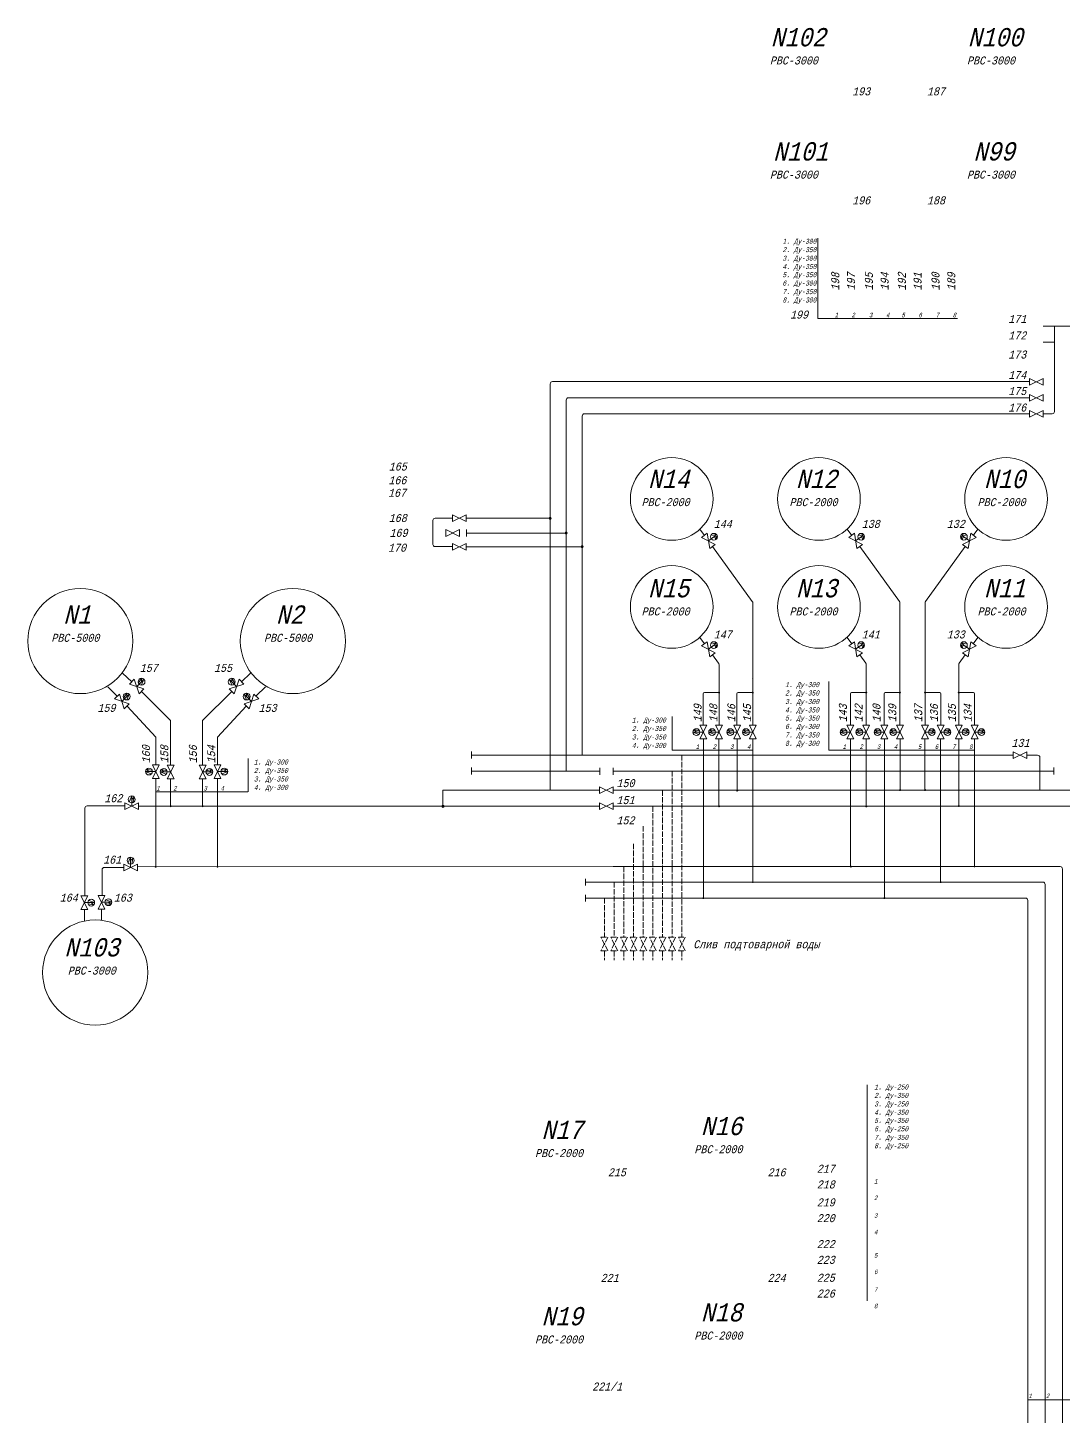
# Model space of a CAD drawing. Extents: x 25 to 789, y 11 to 578.
# Drawn here: x 35.1 to 261.6, y 263.6 to 567.3 of the extents above; entities that cross this region are included whole.
import ezdxf

# ---------------------------------------------------------------- set-up
doc = ezdxf.new("R2010")
doc.units = 0
doc.header["$MEASUREMENT"] = 0
doc.linetypes.add('ACAD_ISO02W100', pattern=[15, 12, -3])
doc.layers.add('A76', color=2, linetype='CONTINUOUS')
doc.layers.add('Надписи', color=4, linetype='CONTINUOUS', lineweight=5)
doc.layers.add('Общие трубы', color=254, linetype='CONTINUOUS', lineweight=30)
doc.styles.get("Standard").update_dxf_attribs({"font": 'COUR.TTF', "width": 0.8, "oblique": 7, "height": 2})

msp = doc.modelspace()

# ---------------------------------------------------------------- hatches: boundary and pattern name
at = {"layer": 'A76', "lineweight": 20}
h = msp.add_hatch(color=256, dxfattribs=at)
edge = h.paths.add_edge_path()
edge.add_arc((149.32, 460.01), 0.25, 0, 360)
h = msp.add_hatch(color=256, dxfattribs=at)
edge = h.paths.add_edge_path()
edge.add_arc((152.82, 456.76), 0.25, 0, 360)
h = msp.add_hatch(color=256, dxfattribs=at)
edge = h.paths.add_edge_path()
edge.add_arc((156.32, 453.76), 0.25, 0, 360)
h = msp.add_hatch(color=256, dxfattribs=at)
edge = h.paths.add_edge_path()
edge.add_arc((186.27, 421.87), 0.0987, 0, 360)
for points in [[(186.37, 421.87, 1), (186.17, 421.87, 1)], [(193.73, 421.87, 1), (193.54, 421.87, 1)], [(218.57, 421.87, 1), (218.37, 421.87, 1)], [(225.93, 421.87, 1), (225.73, 421.87, 1)]]:
    msp.add_hatch(color=256, dxfattribs=at).paths.add_polyline_path(points)
h = msp.add_hatch(color=256, dxfattribs=at)
edge = h.paths.add_edge_path()
edge.add_arc((193.63, 421.87), 0.0987, 0, 360)
h = msp.add_hatch(color=256, dxfattribs=at)
edge = h.paths.add_edge_path()
edge.add_arc((218.47, 421.87), 0.0987, 0, 360)
h = msp.add_hatch(color=256, dxfattribs=at)
edge = h.paths.add_edge_path()
edge.add_arc((225.83, 421.87), 0.0987, 0, 360)
h = msp.add_hatch(color=256, dxfattribs=at)
edge = h.paths.add_edge_path()
edge.add_arc((190.24, 400.44), 0.0987, 0, 360)
h = msp.add_hatch(color=256, dxfattribs=at)
edge = h.paths.add_edge_path()
edge.add_arc((225.85, 400.55), 0.0987, 0, 360)
h = msp.add_hatch(color=256, dxfattribs=at)
edge = h.paths.add_edge_path()
edge.add_arc((66.31, 397.01), 0.0987, 0, 360)
h = msp.add_hatch(color=256, dxfattribs=at)
edge = h.paths.add_edge_path()
edge.add_arc((73.31, 397.01), 0.0987, 0, 360)
h = msp.add_hatch(color=256, dxfattribs=at)
edge = h.paths.add_edge_path()
edge.add_arc((125.86, 397.03), 0.25, 0, 360)
h = msp.add_hatch(color=256, dxfattribs=at)
edge = h.paths.add_edge_path()
edge.add_arc((186.26, 397.01), 0.0987, 0, 360)
h = msp.add_hatch(color=256, dxfattribs=at)
edge = h.paths.add_edge_path()
edge.add_arc((218.46, 396.98), 0.0987, 0, 360)
h = msp.add_hatch(color=256, dxfattribs=at)
edge = h.paths.add_edge_path()
edge.add_arc((63.04, 383.77), 0.0987, 0, 360)
h = msp.add_hatch(color=256, dxfattribs=at)
edge = h.paths.add_edge_path()
edge.add_arc((76.55, 383.77), 0.0987, 0, 360)
h = msp.add_hatch(color=256, dxfattribs=at)
edge = h.paths.add_edge_path()
edge.add_arc((215.07, 383.82), 0.0987, 0, 360)
h = msp.add_hatch(color=256, dxfattribs=at)
edge = h.paths.add_edge_path()
edge.add_arc((193.65, 380.42), 0.0987, 0, 360)
h = msp.add_hatch(color=256, dxfattribs=at)
edge = h.paths.add_edge_path()
edge.add_arc((182.84, 376.91), 0.0987, 0, 360)
h = msp.add_hatch(color=256, dxfattribs=at)
edge = h.paths.add_edge_path()
edge.add_arc((222.44, 376.93), 0.0987, 0, 360)

# ---------------------------------------------------------------- linework, layer by layer
for p, q in [((257.14, 502.04), (296.45, 502.04)), ((259.64, 502.04), (259.64, 483.34)), ((259.64, 498.54), (257.14, 498.54)), ((149.34, 489.39), (149.34, 400.58)), ((149.84, 489.89), (254.14, 489.89)), ((254.14, 486.35), (153.33, 486.35)), ((152.83, 485.85), (152.83, 404.74)), ((254.14, 482.85), (156.83, 482.85)), ((259.14, 482.84), (257.14, 482.84)), ((156.33, 482.35), (156.33, 408.18)), ((123.68, 459.51), (123.68, 454.3)), ((127.97, 460.01), (124.18, 460.01)), ((131.01, 460.01), (149.32, 460.01)), ((131, 456.01), (131, 457.51)), ((131, 456.76), (152.82, 456.76)), ((182.08, 457.63), (183.08, 456.25)), ((183.94, 455.06), (185.15, 455.95)), ((214.28, 457.63), (215.28, 456.25)), ((216.14, 455.06), (217.35, 455.95)), ((241.02, 455.06), (239.82, 455.95)), ((242.88, 457.63), (241.88, 456.25)), ((127.97, 453.8), (124.18, 453.8)), ((131, 453.76), (156.32, 453.76)), ((184.84, 453.84), (193.54, 441.83)), ((217.03, 453.84), (225.74, 441.83)), ((240.13, 453.84), (231.42, 441.83)), ((193.64, 441.53), (193.64, 414.73)), ((225.84, 441.53), (225.84, 414.73)), ((231.33, 441.53), (231.33, 414.73)), ((182.08, 433.93), (183.08, 432.55)), ((183.94, 431.36), (185.15, 432.25)), ((214.28, 433.93), (215.28, 432.55)), ((216.14, 431.36), (217.35, 432.25)), ((241.02, 431.36), (239.82, 432.25)), ((242.88, 433.93), (241.88, 432.55)), ((184.84, 430.14), (186.17, 428.3)), ((217.03, 430.14), (218.37, 428.3)), ((240.13, 430.14), (238.8, 428.3)), ((55.8, 426.15), (57.82, 424.26)), ((83.8, 426.15), (81.79, 424.26)), ((186.26, 428.01), (186.26, 414.73)), ((218.46, 428.01), (218.46, 414.73)), ((238.7, 428.01), (238.7, 414.73)), ((52.55, 423.15), (54.55, 421.15)), ((59.94, 422.14), (66.3, 415.78)), ((79.67, 422.14), (73.3, 415.78)), ((87.05, 423.15), (85.05, 421.15)), ((182.81, 421.63), (182.81, 414.73)), ((186.26, 421.88), (183.06, 421.88)), ((190.18, 421.63), (190.18, 414.73)), ((193.63, 421.88), (190.43, 421.88)), ((215.01, 421.63), (215.01, 414.73)), ((218.46, 421.88), (215.26, 421.88)), ((222.38, 421.63), (222.38, 414.73)), ((225.83, 421.88), (222.63, 421.88)), ((231.34, 421.88), (234.54, 421.88)), ((234.79, 421.63), (234.79, 414.73)), ((238.7, 421.88), (241.9, 421.88)), ((242.15, 421.63), (242.15, 414.73)), ((56.8, 418.9), (63.06, 412.11)), ((82.8, 418.9), (76.55, 412.11)), ((66.3, 415.78), (66.3, 408.28)), ((73.3, 415.78), (73.3, 408.28)), ((181.81, 412.73), (180.56, 413.23)), ((180.56, 413.23), (181.31, 413.23)), ((181.31, 413.23), (180.81, 413.73)), ((180.81, 413.73), (182.06, 413.48)), ((182.81, 413.23), (181.31, 413.23)), ((183.56, 411.73), (182.06, 414.73)), ((182.06, 414.73), (183.56, 414.73)), ((183.56, 414.73), (182.06, 411.73)), ((185.25, 412.73), (184, 413.23)), ((184, 413.23), (184.75, 413.23)), ((184.75, 413.23), (184.25, 413.73)), ((184.25, 413.73), (185.5, 413.48)), ((186.25, 413.23), (184.75, 413.23)), ((187, 411.73), (185.5, 414.73)), ((185.5, 414.73), (187, 414.73)), ((187, 414.73), (185.5, 411.73)), ((189.23, 412.73), (187.98, 413.23)), ((187.98, 413.23), (188.73, 413.23)), ((188.73, 413.23), (188.23, 413.73)), ((188.23, 413.73), (189.48, 413.48)), ((190.23, 413.23), (188.73, 413.23)), ((190.98, 411.73), (189.48, 414.73)), ((189.48, 414.73), (190.98, 414.73)), ((190.98, 414.73), (189.48, 411.73)), ((192.65, 412.73), (191.4, 413.23)), ((191.4, 413.23), (192.15, 413.23)), ((192.15, 413.23), (191.65, 413.73)), ((191.65, 413.73), (192.9, 413.48)), ((193.65, 413.23), (192.15, 413.23)), ((194.4, 411.73), (192.9, 414.73)), ((192.9, 414.73), (194.4, 414.73)), ((194.4, 414.73), (192.9, 411.73)), ((214, 412.73), (212.75, 413.23)), ((212.75, 413.23), (213.5, 413.23)), ((213.5, 413.23), (213, 413.73)), ((213, 413.73), (214.25, 413.48)), ((215, 413.23), (213.5, 413.23)), ((215.75, 411.73), (214.25, 414.73)), ((214.25, 414.73), (215.75, 414.73)), ((215.75, 414.73), (214.25, 411.73)), ((217.45, 412.73), (216.2, 413.23)), ((216.2, 413.23), (216.95, 413.23)), ((216.95, 413.23), (216.45, 413.73)), ((216.45, 413.73), (217.7, 413.48)), ((218.45, 413.23), (216.95, 413.23)), ((219.2, 411.73), (217.7, 414.73)), ((217.7, 414.73), (219.2, 414.73)), ((219.2, 414.73), (217.7, 411.73)), ((221.43, 412.73), (220.18, 413.23)), ((220.18, 413.23), (220.93, 413.23)), ((220.93, 413.23), (220.43, 413.73)), ((220.43, 413.73), (221.68, 413.48)), ((222.43, 413.23), (220.93, 413.23)), ((223.18, 411.73), (221.68, 414.73)), ((221.68, 414.73), (223.18, 414.73)), ((223.18, 414.73), (221.68, 411.73)), ((224.85, 412.73), (223.6, 413.23)), ((223.6, 413.23), (224.35, 413.23)), ((224.35, 413.23), (223.85, 413.73)), ((223.85, 413.73), (225.1, 413.48)), ((225.85, 413.23), (224.35, 413.23)), ((226.6, 411.73), (225.1, 414.73)), ((225.1, 414.73), (226.6, 414.73)), ((226.6, 414.73), (225.1, 411.73)), ((230.56, 411.73), (232.06, 414.73)), ((232.06, 414.73), (230.56, 414.73)), ((230.56, 414.73), (232.06, 411.73)), ((231.31, 413.23), (232.81, 413.23)), ((233.31, 413.73), (232.06, 413.48)), ((232.31, 412.73), (233.56, 413.23)), ((232.81, 413.23), (233.31, 413.73)), ((233.56, 413.23), (232.81, 413.23)), ((233.98, 411.73), (235.48, 414.73)), ((235.48, 414.73), (233.98, 414.73)), ((233.98, 414.73), (235.48, 411.73)), ((234.73, 413.23), (236.23, 413.23)), ((236.73, 413.73), (235.48, 413.48)), ((235.73, 412.73), (236.98, 413.23)), ((236.23, 413.23), (236.73, 413.73)), ((236.98, 413.23), (236.23, 413.23)), ((237.96, 411.73), (239.46, 414.73)), ((239.46, 414.73), (237.96, 414.73)), ((237.96, 414.73), (239.46, 411.73)), ((238.71, 413.23), (240.21, 413.23)), ((240.71, 413.73), (239.46, 413.48)), ((239.71, 412.73), (240.96, 413.23)), ((240.21, 413.23), (240.71, 413.73)), ((240.96, 413.23), (240.21, 413.23)), ((241.41, 411.73), (242.91, 414.73)), ((242.91, 414.73), (241.41, 414.73)), ((241.41, 414.73), (242.91, 411.73)), ((242.16, 413.23), (243.66, 413.23)), ((244.16, 413.73), (242.91, 413.48)), ((243.16, 412.73), (244.41, 413.23)), ((243.66, 413.23), (244.16, 413.73)), ((244.41, 413.23), (243.66, 413.23)), ((63.06, 412.11), (63.06, 406.22)), ((76.55, 412.11), (76.55, 406.11)), ((182.06, 411.73), (183.56, 411.73)), ((182.84, 376.92), (182.84, 411.73)), ((185.5, 411.73), (187, 411.73)), ((186.25, 411.73), (186.25, 397.06)), ((189.48, 411.73), (190.98, 411.73)), ((190.24, 411.73), (190.24, 400.54)), ((192.9, 411.73), (194.4, 411.73)), ((193.65, 411.73), (193.65, 380.32)), ((214.25, 411.73), (215.75, 411.73)), ((215.01, 411.73), (215.01, 383.85)), ((217.7, 411.73), (219.2, 411.73)), ((218.45, 411.73), (218.45, 397.05)), ((221.68, 411.73), (223.18, 411.73)), ((222.44, 411.73), (222.44, 376.98)), ((225.1, 411.73), (226.6, 411.73)), ((225.85, 411.73), (225.85, 400.54)), ((232.06, 411.73), (230.56, 411.73)), ((231.31, 411.73), (231.31, 400.54)), ((235.48, 411.73), (233.98, 411.73)), ((234.73, 411.73), (234.73, 380.46)), ((239.46, 411.73), (237.96, 411.73)), ((238.71, 411.73), (238.71, 397.05)), ((242.91, 411.73), (241.41, 411.73)), ((242.15, 411.73), (242.15, 383.85)), ((66.3, 408.28), (66.3, 406.78)), ((66.3, 408.28), (66.3, 406.78)), ((73.3, 408.28), (73.3, 406.78)), ((73.3, 408.28), (73.3, 406.78)), ((132.1, 408.96), (132.1, 407.46)), ((250.6, 408.21), (132.1, 408.21)), ((253.64, 408.19), (255.95, 408.19)), ((256.45, 407.69), (256.45, 400.53)), ((63.81, 403.11), (62.31, 406.11)), ((62.31, 406.11), (63.81, 406.11)), ((63.81, 406.11), (62.31, 403.11)), ((66.3, 406.78), (66.3, 406.28)), ((66.3, 406.78), (66.3, 406.28)), ((66.3, 406.28), (66.3, 406.08)), ((66.3, 406.28), (66.3, 406.08)), ((66.3, 406.08), (66.3, 406.03)), ((66.3, 406.08), (66.3, 406.03)), ((73.3, 406.78), (73.3, 406.28)), ((73.3, 406.78), (73.3, 406.28)), ((73.3, 406.28), (73.3, 406.08)), ((73.3, 406.28), (73.3, 406.08)), ((73.3, 406.08), (73.3, 406.03)), ((73.3, 406.08), (73.3, 406.03)), ((75.8, 403.11), (77.3, 406.11)), ((77.3, 406.11), (75.8, 406.11)), ((75.8, 406.11), (77.3, 403.11)), ((132.1, 405.46), (132.1, 403.96)), ((132.36, 404.71), (132.1, 404.71)), ((160.19, 404.71), (132.36, 404.71)), ((160.19, 405.41), (160.19, 403.91)), ((163.08, 405.41), (163.08, 403.91)), ((259.52, 404.71), (163.08, 404.71)), ((259.53, 405.49), (259.53, 403.99)), ((62.31, 403.11), (63.81, 403.11)), ((63.06, 403.11), (63.05, 383.75)), ((66.3, 403.03), (66.3, 397.03)), ((73.3, 403.03), (73.3, 397.03)), ((77.3, 403.11), (75.8, 403.11)), ((76.55, 403.11), (76.55, 383.78)), ((160.14, 400.53), (125.86, 400.53)), ((125.86, 400.53), (125.86, 397.03)), ((369.1, 400.53), (163.14, 400.53)), ((47.55, 396.61), (47.55, 377.4)), ((56.29, 397.11), (48.05, 397.11)), ((59.3, 397.03), (160.14, 397.03)), ((163.14, 397.03), (369.16, 397.03)), ((51.3, 377.65), (51.3, 383.15)), ((51.8, 383.65), (56.05, 383.65)), ((59.05, 383.78), (163.4, 383.81)), ((260.88, 383.81), (163.08, 383.81)), ((261.38, 383.31), (261.38, 135.02)), ((157.03, 381.17), (157.03, 379.67)), ((257.09, 380.42), (157.03, 380.42)), ((257.59, 379.92), (257.59, 138.52)), ((51.94, 377.53), (50.44, 377.53)), ((50.44, 377.53), (51.94, 374.53)), ((50.44, 374.53), (51.94, 377.53)), ((157.03, 377.67), (157.03, 376.17)), ((157.29, 376.92), (157.03, 376.92)), ((253.3, 376.92), (157.29, 376.92)), ((47.43, 374.44), (47.43, 371.94)), ((51.94, 374.53), (50.44, 374.53)), ((51.19, 376.03), (52.69, 376.03)), ((51.19, 374.53), (51.19, 372.03)), ((53.19, 375.53), (51.94, 375.78)), ((52.19, 376.53), (53.44, 376.03)), ((53.44, 376.03), (52.69, 376.03)), ((52.69, 376.03), (53.19, 375.53)), ((253.8, 376.42), (253.8, 142.02))]:
    msp.add_line(p, q, dxfattribs=at)
for points in [[(254.14, 489.1), (254.14, 490.6), (257.14, 489.1), (257.14, 490.6)], [(254.14, 485.6), (254.14, 487.1), (257.14, 485.6), (257.14, 487.1)], [(254.14, 482.1), (254.14, 483.6), (257.14, 482.1), (257.14, 483.6)], [(130.97, 460.76), (130.97, 459.26), (127.97, 460.76), (127.97, 459.26)], [(129.5, 457.51), (129.5, 456.01), (126.5, 457.51), (126.5, 456.01)], [(182.45, 455.82), (183.66, 456.71), (184.23, 453.41), (185.44, 454.3)], [(214.65, 455.82), (215.86, 456.71), (216.43, 453.41), (217.64, 454.3)], [(242.52, 455.82), (241.31, 456.71), (240.74, 453.41), (239.53, 454.3)], [(130.96, 454.51), (130.96, 453.01), (127.96, 454.51), (127.96, 453.01)], [(182.45, 432.12), (183.66, 433.01), (184.23, 429.71), (185.44, 430.6)], [(214.65, 432.12), (215.86, 433.01), (216.43, 429.71), (217.64, 430.6)], [(242.52, 432.12), (241.31, 433.01), (240.74, 429.71), (239.53, 430.6)], [(60.47, 422.67), (59.41, 421.61), (58.35, 424.79), (57.29, 423.73)], [(79.14, 422.67), (80.2, 421.61), (81.26, 424.79), (82.32, 423.73)], [(57.22, 419.42), (56.16, 418.36), (55.1, 421.54), (54.04, 420.48)], [(82.39, 419.42), (83.45, 418.36), (84.51, 421.54), (85.57, 420.48)], [(250.58, 407.45), (250.58, 408.95), (253.58, 407.45), (253.58, 408.95)], [(65.55, 403.03), (67.05, 403.03), (65.55, 406.03), (67.05, 406.03)], [(74.05, 403.03), (72.55, 403.03), (74.05, 406.03), (72.55, 406.03)], [(160.14, 399.78), (160.14, 401.28), (163.14, 399.78), (163.14, 401.28)], [(56.3, 397.78), (56.3, 396.28), (59.3, 397.78), (59.3, 396.28)], [(160.14, 396.28), (160.14, 397.78), (163.14, 396.28), (163.14, 397.78)], [(56.05, 384.37), (56.05, 382.87), (59.05, 384.37), (59.05, 382.87)], [(48.18, 377.44), (46.68, 377.44), (48.18, 374.44), (46.68, 374.44)]]:
    msp.add_lwpolyline(points, close=True, dxfattribs=at)
for points in [[(184.81, 456.23), (185.56, 456.47), (185.11, 455.83), (185.86, 456.07), (185.4, 455.43)], [(217.01, 456.23), (217.76, 456.47), (217.31, 455.83), (218.06, 456.07), (217.6, 455.43)], [(240.15, 456.23), (239.4, 456.47), (239.86, 455.83), (239.11, 456.07), (239.56, 455.43)], [(184.81, 432.53), (185.56, 432.77), (185.11, 432.13), (185.86, 432.37), (185.4, 431.73)], [(217.01, 432.53), (217.76, 432.77), (217.31, 432.13), (218.06, 432.37), (217.6, 431.73)], [(240.15, 432.53), (239.4, 432.77), (239.86, 432.13), (239.11, 432.37), (239.56, 431.73)], [(58.88, 423.2), (59.94, 424.26)], [(59.94, 423.55), (60.47, 424.79), (59.94, 424.26), (59.94, 424.97), (59.23, 423.91)], [(79.67, 423.55), (79.14, 424.79), (79.67, 424.26), (79.67, 424.97), (80.38, 423.91)], [(80.73, 423.2), (79.67, 424.26)], [(55.63, 419.95), (56.69, 421.01)], [(56.69, 420.3), (57.22, 421.54), (56.69, 421.01), (56.69, 421.72), (55.98, 420.66)], [(82.92, 420.3), (82.39, 421.54), (82.92, 421.01), (82.92, 421.72), (83.63, 420.66)], [(83.98, 419.95), (82.92, 421.01)], [(62.06, 404.11), (60.81, 404.61), (61.56, 404.61), (61.06, 405.11), (62.31, 404.86)], [(63.06, 404.61), (61.56, 404.61)], [(65.3, 404.03), (64.05, 404.53), (64.8, 404.53), (64.3, 405.03), (65.55, 404.78)], [(66.3, 404.53), (64.8, 404.53)], [(73.3, 404.53), (74.8, 404.53)], [(74.3, 404.03), (75.55, 404.53), (74.8, 404.53), (75.3, 405.03), (74.05, 404.78)], [(76.55, 404.61), (78.05, 404.61)], [(77.55, 404.11), (78.8, 404.61), (78.05, 404.61), (78.55, 405.11), (77.3, 404.86)], [(57.3, 398.03), (57.8, 399.28), (57.8, 398.53), (58.3, 399.03), (58.05, 397.78)], [(57.8, 397.03), (57.8, 398.53)], [(57.05, 384.62), (57.55, 385.87), (57.55, 385.12), (58.05, 385.62), (57.8, 384.37)], [(57.55, 383.62), (57.55, 385.12)], [(47.43, 375.94), (48.93, 375.94)], [(48.43, 376.44), (49.68, 375.94), (48.93, 375.94), (49.43, 375.44), (48.18, 375.69)]]:
    msp.add_lwpolyline(points, dxfattribs=at)
for centre, radius in [((175.92, 464.22), 9.04), ((208.12, 464.22), 9.04), ((249.04, 464.22), 9.04), ((149.32, 460.01), 0.25), ((152.82, 456.76), 0.25), ((185.15, 455.95), 0.75), ((217.35, 455.95), 0.75), ((239.82, 455.95), 0.75), ((156.32, 453.76), 0.25), ((175.92, 440.6), 9.04), ((208.12, 440.6), 9.04), ((249.04, 440.6), 9.04), ((46.55, 433.15), 11.5), ((93.05, 433.15), 11.5), ((185.15, 432.25), 0.75), ((217.35, 432.25), 0.75), ((239.82, 432.25), 0.75), ((59.94, 424.26), 0.75), ((79.67, 424.26), 0.75), ((56.69, 421.01), 0.75), ((82.92, 421.01), 0.75), ((186.27, 421.87), 0.0987), ((193.63, 421.87), 0.0987), ((218.47, 421.87), 0.0987), ((225.83, 421.87), 0.0987), ((231.33, 421.87), 0.0987), ((238.7, 421.87), 0.0987), ((181.31, 413.23), 0.75), ((184.75, 413.23), 0.75), ((188.73, 413.23), 0.75), ((192.15, 413.23), 0.75), ((213.5, 413.23), 0.75), ((216.95, 413.23), 0.75), ((220.93, 413.23), 0.75), ((224.35, 413.23), 0.75), ((232.81, 413.23), 0.75), ((236.23, 413.23), 0.75), ((240.21, 413.23), 0.75), ((243.66, 413.23), 0.75), ((61.56, 404.61), 0.75), ((64.8, 404.53), 0.75), ((74.8, 404.53), 0.75), ((78.05, 404.61), 0.75), ((57.8, 398.53), 0.75), ((190.24, 400.44), 0.0987), ((225.85, 400.55), 0.0987), ((231.32, 400.55), 0.0987), ((66.31, 397.01), 0.0987), ((73.31, 397.01), 0.0987), ((125.86, 397.03), 0.25), ((186.26, 397.01), 0.0987), ((218.46, 396.98), 0.0987), ((238.71, 397.06), 0.0987), ((57.55, 385.12), 0.75), ((63.04, 383.77), 0.0987), ((76.55, 383.77), 0.0987), ((215.07, 383.82), 0.0987), ((242.15, 383.85), 0.0987), ((193.65, 380.42), 0.0987), ((234.73, 380.42), 0.0987), ((48.93, 375.94), 0.75), ((52.69, 376.03), 0.75), ((182.84, 376.91), 0.0987), ((222.44, 376.93), 0.0987), ((49.8, 360.65), 11.5)]:
    msp.add_circle(centre, radius, dxfattribs=at)
for centre, radius, start, end in [((149.84, 489.39), 0.5, 89.9762, 179.9762), ((153.33, 485.85), 0.5, 90, 180), ((156.83, 482.35), 0.5, 90, 180), ((259.14, 483.34), 0.5, 270, 0), ((124.18, 459.51), 0.5, 90, 180), ((124.18, 454.3), 0.5, 180, 270), ((193.14, 441.53), 0.5, 0, 35.9421), ((193.39, 441.61), 0.25, 0, 35.9421), ((225.34, 441.53), 0.5, 0, 35.9421), ((225.59, 441.61), 0.25, 0, 35.9421), ((231.83, 441.53), 0.5, 144.0579, 180), ((231.58, 441.61), 0.25, 144.0579, 180), ((185.76, 428.01), 0.5, 0, 35.9421), ((186.01, 428.09), 0.25, 0, 35.9421), ((186.01, 428.09), 0.25, 0, 35.9421), ((217.96, 428.01), 0.5, 0, 35.9421), ((218.21, 428.09), 0.25, 0, 35.9421), ((218.21, 428.09), 0.25, 0, 35.9421), ((239.2, 428.01), 0.5, 144.0579, 180), ((238.95, 428.09), 0.25, 144.0579, 180), ((238.95, 428.09), 0.25, 144.0579, 180), ((193.39, 424.81), 0.25, 0, 35.9421), ((225.59, 424.81), 0.25, 0, 35.9421), ((231.58, 424.81), 0.25, 144.0579, 180), ((183.06, 421.63), 0.25, 90, 180), ((190.43, 421.63), 0.25, 90, 180), ((215.26, 421.63), 0.25, 90, 180), ((222.63, 421.63), 0.25, 90, 180), ((234.54, 421.63), 0.25, 0, 90), ((241.9, 421.63), 0.25, 0, 90), ((255.95, 407.69), 0.5, 0, 90), ((255.95, 407.69), 0.5, 0, 90), ((48.05, 396.61), 0.5, 90, 180), ((51.8, 383.15), 0.5, 90, 180), ((51.8, 383.15), 0.5, 90, 180), ((260.88, 383.31), 0.5, 0, 90), ((257.09, 379.92), 0.5, 0, 90), ((253.3, 376.42), 0.5, 0, 90)]:
    msp.add_arc(centre, radius, start, end, dxfattribs=at)
at = {"layer": 'Надписи', "lineweight": 5}
for p, q in [((207.9, 521.25), (207.9, 503.66)), ((238.39, 503.66), (207.9, 503.66)), ((210.29, 424.29), (210.29, 409.26)), ((175.98, 416.62), (175.98, 409.26)), ((193.68, 409.26), (175.98, 409.26)), ((242.15, 409.26), (210.29, 409.26)), ((218.69, 336.08), (218.69, 288.87)), ((293.28, 267.21), (253.76, 267.21))]:
    msp.add_line(p, q, dxfattribs=at)
at = {"layer": 'Надписи', "lineweight": 15}
for p, q in [((83.26, 407.49), (83.26, 400.14)), ((83.18, 400.16), (63.06, 400.16))]:
    msp.add_line(p, q, dxfattribs=at)
at = {"layer": 'Общие трубы', "color": 7, "linetype": 'ACAD_ISO02W100', "lineweight": 5, "ltscale": 0.1}
for p, q in [((178.12, 408.21), (178.12, 368.39)), ((175.99, 404.71), (175.99, 368.39)), ((173.9, 400.53), (173.9, 368.39)), ((171.78, 397.03), (171.78, 368.39)), ((169.69, 392.66), (169.69, 368.39)), ((167.56, 388.83), (167.56, 368.39)), ((165.47, 383.78), (165.47, 368.39)), ((163.35, 380.42), (163.35, 368.39)), ((161.18, 376.92), (161.18, 368.39)), ((161.18, 365.39), (161.18, 363.39)), ((163.35, 365.39), (163.35, 363.39)), ((165.47, 365.39), (165.47, 363.39)), ((167.56, 365.39), (167.56, 363.39)), ((169.69, 365.39), (169.69, 363.39)), ((171.78, 365.39), (171.78, 363.39)), ((173.9, 365.39), (173.9, 363.39)), ((175.99, 365.39), (175.99, 363.39)), ((178.12, 365.39), (178.12, 363.39))]:
    msp.add_line(p, q, dxfattribs=at)
at = {"layer": 'Общие трубы', "linetype": 'ACAD_ISO02W100', "lineweight": 5, "ltscale": 0.1}
for p, q in [((160.43, 368.39), (161.93, 368.39)), ((161.93, 368.39), (160.43, 365.39)), ((161.93, 365.39), (160.43, 368.39)), ((162.6, 368.39), (164.1, 368.39)), ((164.1, 368.39), (162.6, 365.39)), ((164.1, 365.39), (162.6, 368.39)), ((164.72, 368.39), (166.22, 368.39)), ((166.22, 368.39), (164.72, 365.39)), ((166.22, 365.39), (164.72, 368.39)), ((166.81, 368.39), (168.31, 368.39)), ((168.31, 368.39), (166.81, 365.39)), ((168.31, 365.39), (166.81, 368.39)), ((168.94, 368.39), (170.44, 368.39)), ((170.44, 368.39), (168.94, 365.39)), ((170.44, 365.39), (168.94, 368.39)), ((171.03, 368.39), (172.53, 368.39)), ((172.53, 368.39), (171.03, 365.39)), ((172.53, 365.39), (171.03, 368.39)), ((173.15, 368.39), (174.65, 368.39)), ((174.65, 368.39), (173.15, 365.39)), ((174.65, 365.39), (173.15, 368.39)), ((175.24, 368.39), (176.74, 368.39)), ((176.74, 368.39), (175.24, 365.39)), ((176.74, 365.39), (175.24, 368.39)), ((177.37, 368.39), (178.87, 368.39)), ((178.87, 368.39), (177.37, 365.39)), ((178.87, 365.39), (177.37, 368.39)), ((160.43, 365.39), (161.93, 365.39)), ((162.6, 365.39), (164.1, 365.39)), ((164.72, 365.39), (166.22, 365.39)), ((166.81, 365.39), (168.31, 365.39)), ((168.94, 365.39), (170.44, 365.39)), ((171.03, 365.39), (172.53, 365.39)), ((173.15, 365.39), (174.65, 365.39)), ((175.24, 365.39), (176.74, 365.39)), ((177.37, 365.39), (178.87, 365.39))]:
    msp.add_line(p, q, dxfattribs=at)

# ---------------------------------------------------------------- texts
at = {"layer": 'Надписи', "lineweight": 15, "oblique": 15, "width": 0.75}
for s, height, p in [('N102', 4, (197.56, 563.21)), ('N100', 4, (240.66, 563.21)), ('РВС-3000', 1.75, (197.39, 559.25)), ('РВС-3000', 1.75, (240.5, 559.25)), ('193', 1.75, (215.4, 552.49)), ('187', 1.75, (231.75, 552.49)), ('N101', 4, (198.09, 538.24)), ('N99', 4, (241.91, 538.24)), ('РВС-3000', 1.75, (197.39, 534.28)), ('РВС-3000', 1.75, (240.5, 534.28)), ('196', 1.75, (215.4, 528.65)), ('188', 1.75, (231.75, 528.65)), ('199', 1.75, (201.81, 503.67)), ('171', 1.75, (249.53, 502.72)), ('172', 1.75, (249.53, 499.11)), ('173', 1.75, (249.53, 494.93)), ('174', 1.75, (249.53, 490.46)), ('175', 1.75, (249.53, 486.95)), ('176', 1.75, (249.53, 483.34)), ('165', 1.75, (114.02, 470.44)), ('166', 1.75, (113.94, 467.44)), ('N14', 4, (170.73, 466.61)), ('N12', 4, (203.08, 466.61)), ('N10', 4, (244.22, 466.61)), ('167', 1.75, (113.86, 464.69)), ('РВС-2000', 1.75, (169.32, 462.65)), ('РВС-2000', 1.75, (201.67, 462.65)), ('РВС-2000', 1.75, (242.81, 462.65)), ('168', 1.75, (114.02, 459.19)), ('144', 1.75, (185.11, 457.89)), ('138', 1.75, (217.48, 457.89)), ('132', 1.75, (236.08, 457.89)), ('169', 1.75, (114.19, 455.94)), ('170', 1.75, (113.86, 452.69)), ('N15', 4, (170.73, 442.71)), ('N13', 4, (203.08, 442.71)), ('N11', 4, (244.22, 442.71)), ('N1', 4, (42.82, 436.94)), ('N2', 4, (89.35, 436.94)), ('РВС-2000', 1.75, (169.32, 438.75)), ('РВС-2000', 1.75, (201.67, 438.75)), ('РВС-2000', 1.75, (242.81, 438.75)), ('РВС-5000', 1.75, (40.21, 432.98)), ('РВС-5000', 1.75, (86.74, 432.98)), ('147', 1.75, (185.11, 433.72)), ('141', 1.75, (217.48, 433.72)), ('133', 1.75, (236.08, 433.72)), ('157', 1.75, (59.55, 426.4)), ('155', 1.75, (75.8, 426.4)), ('159', 1.75, (50.3, 417.65)), ('153', 1.75, (85.55, 417.65)), ('131', 1.75, (250.23, 410)), ('1. Ду-300', 1.1, (84.52, 406.14)), ('2. Ду-350', 1.1, (84.52, 404.3)), ('1', 1, (63.17, 400.45)), ('2', 1, (66.88, 400.45)), ('3', 1, (73.51, 400.45)), ('4', 1, (77.22, 400.45)), ('3. Ду-350', 1.1, (84.52, 402.43)), ('4. Ду-300', 1.1, (84.52, 400.6)), ('150', 1.75, (163.83, 401.2)), ('162', 1.75, (51.8, 397.9)), ('151', 1.75, (163.83, 397.49)), ('152', 1.75, (163.83, 393.06)), ('161', 1.75, (51.55, 384.46)), ('164      163', 1.75, (42.05, 376.15)), ('N103', 4, (43.06, 364.16)), ('РВС-3000', 1.75, (43.81, 360.2)), ('N17', 4, (147.43, 324.25)), ('N16', 4, (182.28, 325.09)), ('РВС-2000', 1.75, (146.02, 320.29)), ('РВС-2000', 1.75, (180.87, 321.13)), ('215', 1.75, (161.95, 316.08)), ('216', 1.75, (196.88, 316.08)), ('217', 1.75, (207.64, 316.87)), ('218', 1.75, (207.64, 313.43)), ('219', 1.75, (207.64, 309.51)), ('220', 1.75, (207.64, 306.06)), ('222', 1.75, (207.64, 300.39)), ('223', 1.75, (207.64, 296.94)), ('221', 1.75, (160.36, 292.99)), ('224', 1.75, (196.88, 292.99)), ('225', 1.75, (207.64, 293.02)), ('226', 1.75, (207.64, 289.57)), ('N19', 4, (147.43, 283.49)), ('N18', 4, (182.28, 284.34)), ('РВС-2000', 1.75, (146.02, 279.53)), ('РВС-2000', 1.75, (180.87, 280.38)), ('221/1', 1.75, (158.5, 269.23))]:
    msp.add_text(s, height=height, dxfattribs=at).set_placement(p)
at = {"layer": 'Надписи', "lineweight": 5, "oblique": 15, "width": 0.75}
for s, height, p in [('2. Ду-350', 1.1, (200.13, 518.2)), ('1. Ду-300', 1.1, (200.13, 520.03)), ('3. Ду-300', 1.1, (200.13, 516.33)), ('4. Ду-350', 1.1, (200.13, 514.5)), ('5. Ду-350', 1.1, (200.13, 512.73)), ('6. Ду-300', 1.1, (200.13, 510.89)), ('8. Ду-300', 1.1, (200.13, 507.19)), ('7. Ду-350', 1.1, (200.13, 509.02)), ('1', 1, (211.55, 503.95)), ('2', 1, (215.25, 503.95)), ('3', 1, (219.06, 503.95)), ('4', 1, (222.77, 503.95)), ('5', 1, (226.16, 503.95)), ('6', 1, (229.87, 503.95)), ('7', 1, (233.68, 503.95)), ('8', 1, (237.38, 503.95)), ('2. Ду-350', 1.1, (200.71, 421.24)), ('1. Ду-300', 1.1, (200.71, 423.07)), ('3. Ду-300', 1.1, (200.71, 419.37)), ('1. Ду-300', 1.1, (167.2, 415.32)), ('4. Ду-350', 1.1, (200.71, 417.53)), ('5. Ду-350', 1.1, (200.71, 415.76)), ('2. Ду-350', 1.1, (167.2, 413.48)), ('6. Ду-300', 1.1, (200.71, 413.93)), ('7. Ду-350', 1.1, (200.71, 412.06)), ('3. Ду-350', 1.1, (167.2, 411.61)), ('4. Ду-300', 1.1, (167.2, 409.78)), ('1', 1, (181.16, 409.55)), ('2', 1, (184.87, 409.55)), ('3', 1, (188.68, 409.55)), ('4', 1, (192.39, 409.55)), ('8. Ду-300', 1.1, (200.71, 410.23)), ('1', 1, (213.28, 409.55)), ('2', 1, (216.99, 409.55)), ('3', 1, (220.8, 409.55)), ('4', 1, (224.5, 409.55)), ('5', 1, (229.75, 409.55)), ('6', 1, (233.46, 409.55)), ('7', 1, (237.27, 409.55)), ('8', 1, (240.97, 409.55)), ('Слив подтоварной воды', 1.75, (180.61, 365.96)), ('2. Ду-350', 1.1, (220.21, 333.23)), ('1. Ду-250', 1.1, (220.21, 335.06)), ('3. Ду-250', 1.1, (220.21, 331.36)), ('4. Ду-350', 1.1, (220.21, 329.53)), ('5. Ду-350', 1.1, (220.21, 327.76)), ('6. Ду-250', 1.1, (220.21, 325.92)), ('7. Ду-350', 1.1, (220.21, 324.05)), ('8. Ду-250', 1.1, (220.21, 322.22)), ('1', 1, (220.16, 314.48)), ('2', 1, (220.16, 310.88)), ('3', 1, (220.16, 307.01)), ('4', 1, (220.16, 303.41)), ('5', 1, (220.16, 298.29)), ('6', 1, (220.16, 294.69)), ('7', 1, (220.16, 290.82)), ('8', 1, (220.16, 287.22)), ('1', 1, (253.94, 267.57)), ('2', 1, (257.77, 267.57))]:
    msp.add_text(s, height=height, dxfattribs=at).set_placement(p)
at = {"layer": 'Надписи', "lineweight": 15, "oblique": 15, "width": 0.75}
for s, p in [('198', (212.56, 509.79)), ('197', (216.01, 509.79)), ('195', (219.92, 509.79)), ('194', (223.37, 509.79)), ('192', (227.13, 509.79)), ('191', (230.57, 509.79)), ('190', (234.49, 509.79)), ('189', (237.94, 509.79)), ('149', (182.46, 415.39)), ('148', (185.9, 415.39)), ('146', (189.82, 415.39)), ('145', (193.27, 415.39)), ('143', (214.23, 415.39)), ('142', (217.67, 415.39)), ('140', (221.59, 415.39)), ('139', (225.04, 415.39)), ('137', (230.71, 415.39)), ('136', (234.16, 415.39)), ('135', (238.08, 415.39)), ('134', (241.53, 415.39)), ('160', (61.8, 406.4)), ('158', (65.8, 406.4)), ('156', (72.05, 406.4)), ('154', (76.05, 406.4))]:
    msp.add_text(s, height=1.75, rotation=90, dxfattribs=at).set_placement(p)

doc.saveas('drawing.dxf')
